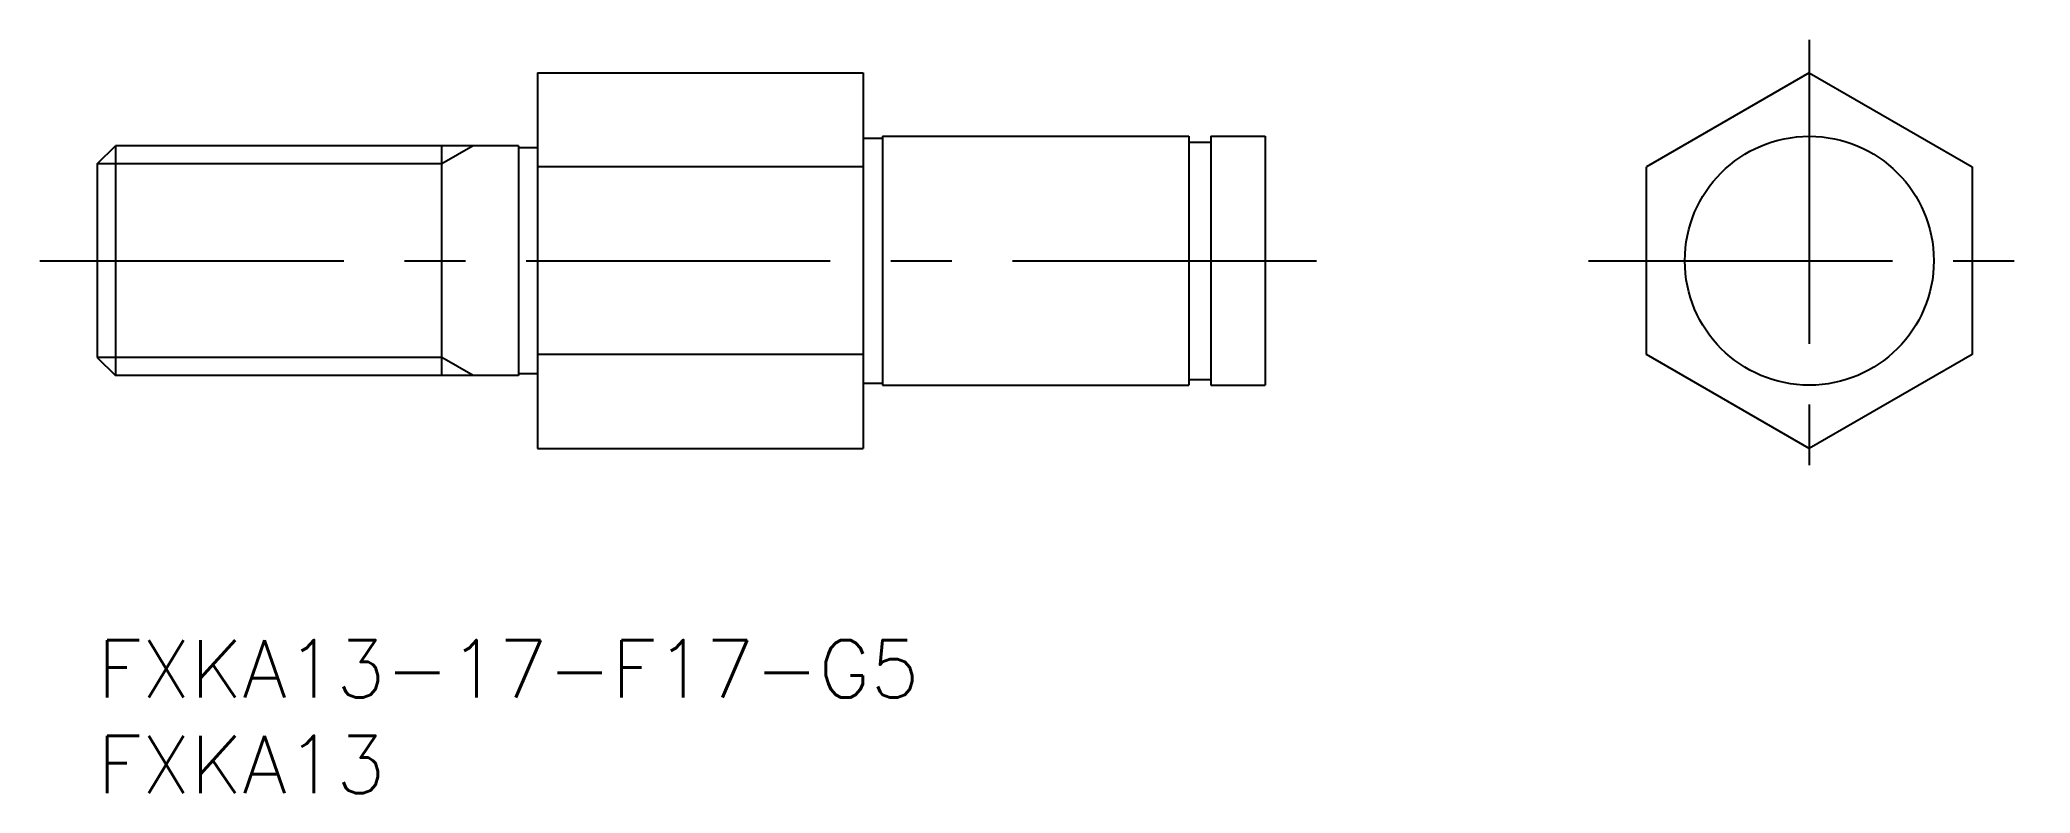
# Model space of a CAD drawing. Extents: x -3 to 101, y -8 to 31.
import ezdxf

# ---------------------------------------------------------------- set-up
doc = ezdxf.new("R2010")
doc.units = 0
doc.header["$LTSCALE"] = 0.5
doc.linetypes.add('CENTER', pattern=[50.8, 31.75, -6.35, 6.35, -6.35])
for name, color, linetype in [('MSM_CENTER', 1, 'CENTER'), ('MSM_CONTINUOUS', 7, 'CONTINUOUS'), ('MSM_NARROW', 5, 'CONTINUOUS'), ('MSM_PART_NUMBER', 7, 'CONTINUOUS')]:
    doc.layers.add(name, color=color, linetype=linetype)
doc.styles.get("Standard").update_dxf_attribs({"font": 'txt.shx', "height": 3, "bigfont": 'bigfont.shx'})

# ---------------------------------------------------------------- blocks, each defined once
blk = doc.blocks.new('*U9')
at = {"layer": 'MSM_PART_NUMBER'}
blk.add_text('FXKA13-17-F17-G5', height=3, dxfattribs=at).set_placement((0, -3))
blk = doc.blocks.new('*U10')
at = {"layer": 'MSM_PART_NUMBER'}
blk.add_text('FXKA13', height=3, dxfattribs=at).set_placement((0, -8))

msp = doc.modelspace()

# ---------------------------------------------------------------- linework, layer by layer
at = {"layer": 'MSM_CENTER'}
for p, q in [((89.41, 31.35), (89.41, 8.28)), ((-3, 19.81), (66.02, 19.81)), ((77.88, 19.81), (100.95, 19.81))]:
    msp.add_line(p, q, dxfattribs=at)
at = {"layer": 'MSM_CONTINUOUS'}
for p, q in [((23, 29.63), (23, 10)), ((23, 29.63), (40, 29.63)), ((40, 29.63), (40, 10)), ((40, 29.63), (40, 10)), ((89.41, 29.63), (80.91, 24.72)), ((89.41, 29.63), (97.91, 24.72)), ((40, 26.21), (41, 26.21)), ((41, 26.31), (57, 26.31)), ((41, 26.31), (41, 13.31)), ((41, 26.31), (41, 13.31)), ((57, 26.31), (57, 13.31)), ((57, 26.01), (58.15, 26.01)), ((58.15, 26.31), (61, 26.31)), ((58.15, 26.31), (58.15, 13.31)), ((61, 26.31), (61, 13.31)), ((0, 24.87), (0.95, 25.81)), ((0.95, 25.81), (0.95, 13.81)), ((22, 25.81), (0.95, 25.81)), ((18, 13.81), (18, 25.81)), ((22, 25.81), (22, 13.81)), ((23, 25.71), (22, 25.71)), ((0, 24.87), (0, 14.76)), ((40, 24.72), (23, 24.72)), ((80.91, 14.91), (80.91, 24.72)), ((97.91, 24.72), (97.91, 14.91)), ((0, 14.76), (0.95, 13.81)), ((40, 14.91), (23, 14.91)), ((89.41, 10), (80.91, 14.91)), ((97.91, 14.91), (89.41, 10)), ((22, 13.81), (0.95, 13.81)), ((23, 13.91), (22, 13.91)), ((57, 13.61), (58.15, 13.61)), ((40, 13.41), (41, 13.41)), ((41, 13.31), (57, 13.31)), ((58.15, 13.31), (61, 13.31)), ((23, 10), (40, 10))]:
    msp.add_line(p, q, dxfattribs=at)
msp.add_circle((89.41, 19.81), 6.5, dxfattribs=at)
at = {"layer": 'MSM_NARROW'}
for p, q in [((19.64, 25.81), (18, 24.87)), ((18, 24.87), (0, 24.87)), ((18, 14.76), (0, 14.76)), ((19.64, 13.81), (18, 14.76))]:
    msp.add_line(p, q, dxfattribs=at)

# ---------------------------------------------------------------- block references
at = {"layer": 'MSM_CONTINUOUS'}
for name in ['*U9', '*U10']:
    msp.add_blockref(name, (0, 0), dxfattribs=at)

doc.saveas('drawing.dxf')
